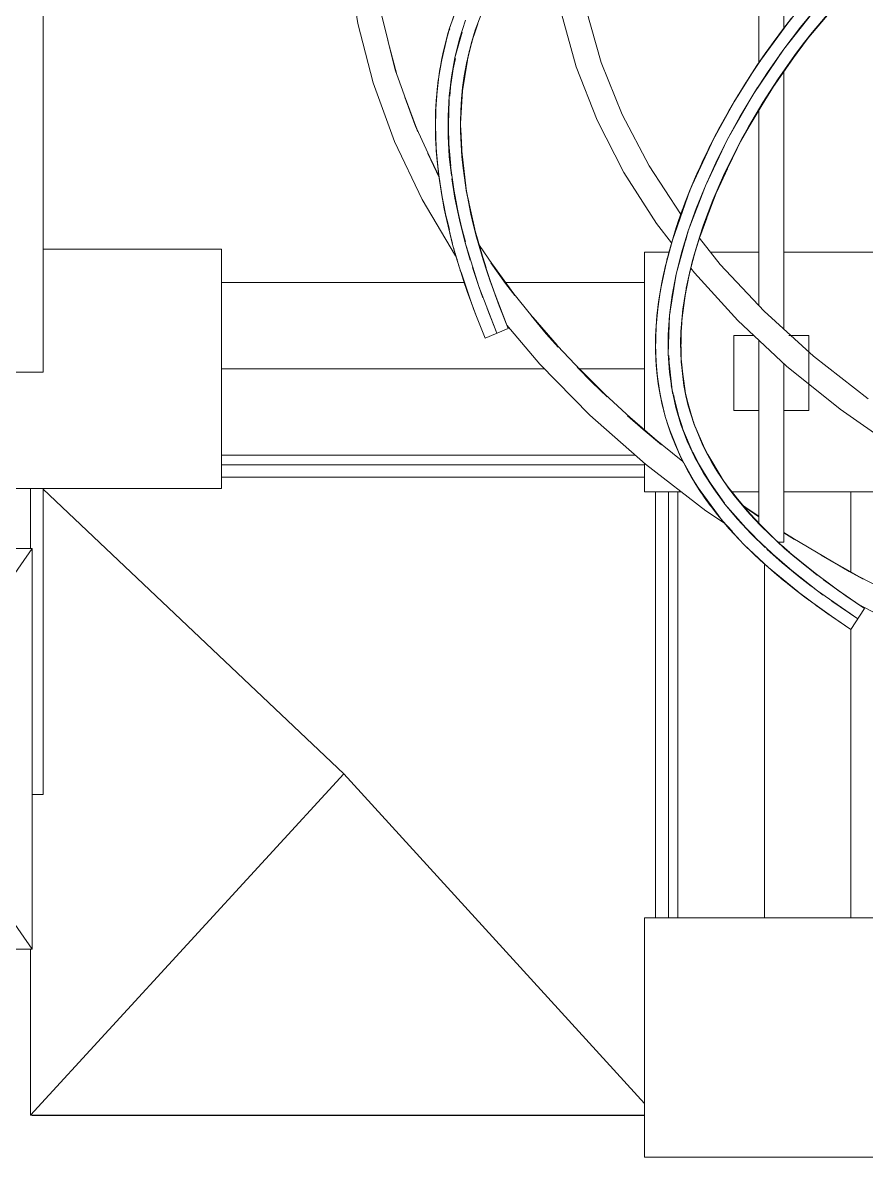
# Model space of a CAD drawing. Header units: inches. Extents: x -578 to 1873, y 397 to 1812.
# Drawn here: x 659.9 to 727.3, y 805.1 to 895.6 of the extents above; entities that cross this region are included whole.
import ezdxf

# ---------------------------------------------------------------- set-up
doc = ezdxf.new("R2010")
doc.units = ezdxf.units.IN
doc.header["$MEASUREMENT"] = 0
for name, color, linetype, lineweight in [('A-COLS', 52, 'Continuous', 9), ('A-FLOR-HRAL', 11, 'Continuous', 9), ('A-GENM', 13, 'Continuous', 9), ('A-ROOF', 132, 'Continuous', 13), ('A-WALL', 113, 'Continuous', 13)]:
    doc.layers.add(name, color=color, linetype=linetype, lineweight=lineweight)

# ---------------------------------------------------------------- blocks, each defined once
blk = doc.blocks.new('3D Cad File Example_dwg_Parapet Cap Bandstand - Parapet Cap Bandstand-1996151-_3D_-3524-Level 1')
at = {"layer": 'A-WALL'}
for p, q in [((-236.125, -302.025), (-236.125, -92.356)), ((-236.125, -302.025), (-249.75, -302.025)), ((-237.125, -316.1), (-237.125, -311.328)), ((-259.25, -316.1), (-237, -316.1)), ((-248.125, -332.1), (-237, -316.1)), ((-237, -348.1), (-237, -316.1)), ((-237, -348.1), (-248.125, -332.1)), ((-259.25, -348.1), (-237, -348.1))]:
    blk.add_line(p, q, dxfattribs=at)
blk = doc.blocks.new('3D Cad File Example_dwg_Railing - Balustrade Pier_23-1718559-_3D_-3544-Level 1')
at = {"layer": 'A-FLOR-HRAL'}
for p, q in [((9.556, 9.556), (-9.556, 9.556)), ((-9.556, 9.556), (-9.556, -9.556)), ((9.556, -9.556), (9.556, 9.556)), ((9.556, -9.556), (-9.556, -9.556))]:
    blk.add_line(p, q, dxfattribs=at)
blk = doc.blocks.new('3D Cad File Example_dwg_Railing - Railing-2111522-_3D_-3545-Level 1')
at = {"rotation": 270}
blk.add_blockref('3D Cad File Example_dwg_Railing - Balustrade Pier_23-1718559-_3D_-3544-Level 1', (-178.553, -355.149), dxfattribs=at)
blk = doc.blocks.new('3D Cad File Example_dwg_Railing - Balustrade Pier_23-1718561-_3D_-3549-Level 1')
at = {"layer": 'A-FLOR-HRAL'}
for p, q in [((-9.556, -4.622), (-9.556, 9.556)), ((-7.623, 9.556), (-9.556, 9.556)), ((-0.447, 9.556), (-4.288, 9.556)), ((9.556, 9.556), (1.553, 9.556)), ((9.556, -2.996), (9.556, 9.556)), ((9.556, -9.556), (9.556, -5.425)), ((-9.556, -9.556), (-9.556, -7.3)), ((-9.556, -9.556), (-6.633, -9.556)), ((-2.589, -9.556), (-0.447, -9.556)), ((1.553, -9.556), (9.556, -9.556))]:
    blk.add_line(p, q, dxfattribs=at)
blk = doc.blocks.new('3D Cad File Example_dwg_Railing - Railing-2111524-_3D_-3550-Level 1')
at = {"layer": 'A-FLOR-HRAL'}
for p, q in [((-185.453, -311.58), (-185.453, -345.593)), ((-171.653, -311.58), (-171.653, -317.974)), ((-178.553, -317.334), (-178.553, -345.593)), ((-171.653, -322.561), (-171.653, -345.593))]:
    blk.add_line(p, q, dxfattribs=at)
blk.add_blockref('3D Cad File Example_dwg_Railing - Balustrade Pier_23-1718561-_3D_-3549-Level 1', (-178.553, -302.023))
blk = doc.blocks.new('3D Cad File Example_dwg_Railing - Balustrade Pier_23-1718561-_3D_-V103-Level 1')
at = {"layer": 'A-FLOR-HRAL'}
for p, q in [((-9.556, -9.556), (-9.556, 9.556)), ((-0.254, 9.556), (-9.556, 9.556)), ((9.556, -9.556), (9.556, 4.696)), ((-9.556, -9.556), (9.556, -9.556))]:
    blk.add_line(p, q, dxfattribs=at)
blk = doc.blocks.new('3D Cad File Example_dwg_Railing - Railing-2111525-_3D_-3551-Level 1')
at = {"layer": 'A-FLOR-HRAL'}
for p, q in [((-221.872, -294.871), (-202.507, -294.871)), ((-199.208, -294.871), (-188.109, -294.871)), ((-221.872, -301.771), (-196.125, -301.771)), ((-193.318, -301.771), (-188.109, -301.771)), ((-221.872, -308.671), (-188.848, -308.671))]:
    blk.add_line(p, q, dxfattribs=at)
at = {"rotation": 89.99999999999987}
blk.add_blockref('3D Cad File Example_dwg_Railing - Balustrade Pier_23-1718561-_3D_-V103-Level 1', (-231.429, -301.771), dxfattribs=at)
blk = doc.blocks.new('3D Cad File Example_dwg_Pergola Post - Pergola Post - Rear-2220508-_3D_-3559-Level 1')
at = {"layer": 'A-COLS'}
for p, q in [((-1.552, 3), (-3, 3)), ((-3, 3), (-3, 1.684)), ((3, 3), (1.391, 3)), ((3, -3), (3, 3)), ((-3, -0.883), (-3, -3)), ((-1, -3), (-3, -3)), ((3, -3), (1, -3))]:
    blk.add_line(p, q, dxfattribs=at)
blk = doc.blocks.new('3D Cad File Example_dwg_AC_Bandstand Canopy - AC_Bandstand Canopy-1783121-_3D_-3560-Level 1')
at = {"layer": 'A-GENM'}
for p, q in [((-77, -9.98), (-77, 12.837)), ((-79, 11.822), (-79, -12.749)), ((-111.753, -4.807), (-111.012, -9.594)), ((-109.115, -8.891), (-108.009, -13.301)), ((-94.765, -8.738), (-93.567, -13.056)), ((-92.769, -8.498), (-91.573, -12.708)), ((-111.012, -9.594), (-109.781, -14.342)), ((-108.009, -13.301), (-108.611, -10.953)), ((-107.874, -13.681), (-108.598, -10.95)), ((-108.009, -13.301), (-106.462, -17.669)), ((-108.009, -13.301), (-107.871, -13.745)), ((-91.896, -17.314), (-93.567, -13.056)), ((-89.901, -16.867), (-91.573, -12.708)), ((-77, -33.998), (-77, -13.446)), ((-108.063, -19.03), (-109.781, -14.342)), ((-106.462, -17.669), (-107.252, -15.492)), ((-106.232, -18.169), (-107.197, -15.593)), ((-87.757, -20.955), (-89.901, -16.867)), ((-79, -16.54), (-79, -32.112)), ((-104.519, -21.889), (-106.462, -17.669)), ((-106.462, -17.669), (-106.217, -18.254)), ((-89.76, -21.489), (-91.896, -17.314)), ((-105.865, -23.639), (-108.063, -19.03)), ((-104.519, -21.892), (-105.424, -19.977)), ((-104.537, -21.751), (-105.334, -20.119)), ((-87.166, -25.561), (-89.76, -21.489)), ((-85.245, -24.799), (-87.757, -20.955)), ((-103.196, -28.147), (-105.865, -23.639)), ((-85.967, -27.12), (-87.166, -25.561)), ((-82.078, -28.832), (-83.73, -26.741)), ((-99.218, -30.347), (-101.289, -27.333)), ((-103.159, -28.199), (-103.196, -28.147)), ((-99.218, -30.347), (-100.377, -28.709)), ((-98.549, -31.173), (-100.234, -28.869)), ((-82.078, -28.832), (-78.566, -32.575)), ((-84.128, -29.509), (-84.42, -29.129)), ((-84.128, -29.509), (-80.66, -33.311)), ((-95.957, -34.372), (-99.218, -30.347)), ((-99.218, -30.347), (-98.478, -31.306)), ((-74.625, -36.157), (-78.566, -32.575)), ((-95.957, -34.372), (-97.173, -32.916)), ((-95.095, -35.288), (-97.014, -33.067)), ((-80.66, -33.311), (-76.777, -36.948)), ((-96.486, -36.783), (-99.097, -33.684)), ((-92.291, -38.266), (-95.957, -34.372)), ((-95.957, -34.372), (-94.998, -35.433)), ((-79.391, -34.5), (-81, -34.5)), ((-81, -34.5), (-81, -40.5)), ((-79, -34.866), (-79, -49.473)), ((-75, -34.5), (-76.448, -34.5)), ((-75, -34.5), (-75, -35.816)), ((-70.276, -39.556), (-74.625, -36.157)), ((-96.486, -36.783), (-92.474, -40.871)), ((-92.291, -38.266), (-93.492, -37.03)), ((-91.209, -39.263), (-93.362, -37.128)), ((-77, -51), (-77, -36.739)), ((-72.5, -40.4), (-76.777, -36.948)), ((-92.291, -38.266), (-88.231, -42.009)), ((-92.291, -38.266), (-91.087, -39.414)), ((-75, -38.383), (-75, -40.5)), ((-79, -40.5), (-81, -40.5)), ((-75, -40.5), (-77, -40.5)), ((-72.5, -40.4), (-67.85, -43.649)), ((-92.474, -40.871), (-88.046, -44.78)), ((-88.231, -42.009), (-89.463, -40.911)), ((-86.91, -43.074), (-89.287, -41.035)), ((-85.056, -44.568), (-88.231, -42.009)), ((-88.231, -42.009), (-86.761, -43.229)), ((-83.223, -48.491), (-88.046, -44.78)), ((-83.223, -48.491), (-81.736, -49.491)), ((-79, -48.976), (-80.222, -48.112)), ((-79, -48.976), (-80.122, -48.214)), ((-79, -48.922), (-79.957, -48.3)), ((-76.237, -50.719), (-77, -50.223)), ((-77, -50.269), (-71.784, -53.349)), ((-77, -50.269), (-76.143, -50.799)), ((-77.45, -51), (-77, -51)), ((-71.784, -53.349), (-74.056, -52.031)), ((-70.785, -53.866), (-73.858, -52.123)), ((-66.264, -56.211), (-71.784, -53.349)), ((-71.784, -53.349), (-70.659, -53.957)), ((-70.878, -56.072), (-66.597, -58.271))]:
    blk.add_line(p, q, dxfattribs=at)
blk = doc.blocks.new('3D Cad File Example_dwg_AC_Bandstand Canopy Rib Centerplane - AC_Bandstand Canopy Rib Centerplane-1775955-_3D_-3568-Level 1')
at = {"layer": 'A-GENM'}
for p, q in [((1.341, -234.001), (-0.084, -230.269)), ((1.341, -234.001), (-0.084, -230.269)), ((0.687, -232.244), (-0.084, -230.269)), ((1.341, -234.001), (1.017, -233.096)), ((1.341, -234.001), (2.456, -237.592)), ((1.341, -234.001), (1.844, -235.529)), ((2.023, -236.105), (2.456, -237.592)), ((2.892, -239.338), (2.413, -237.567)), ((3.246, -241.051), (2.456, -237.592)), ((2.892, -239.338), (2.456, -237.592)), ((2.892, -239.338), (2.775, -238.879)), ((3.312, -241.624), (2.892, -239.338)), ((2.99, -239.828), (2.892, -239.338)), ((2.892, -239.338), (3.246, -241.051)), ((3.246, -241.051), (3.287, -241.355)), ((3.494, -242.6), (3.246, -241.051)), ((3.293, -241.394), (3.698, -244.389)), ((3.53, -242.863), (3.698, -244.389)), ((3.59, -243.614), (3.793, -246.016)), ((3.72, -245.085), (3.698, -244.389)), ((3.698, -244.389), (3.793, -246.016)), ((3.775, -246.888), (3.724, -245.205)), ((3.753, -245.421), (3.793, -246.016)), ((3.718, -248.909), (3.793, -246.016)), ((3.789, -246.69), (3.793, -246.016)), ((3.798, -247.616), (3.793, -246.016)), ((3.798, -247.616), (3.784, -247.159)), ((3.798, -247.616), (3.709, -248.655)), ((3.711, -249.19), (3.798, -247.616)), ((3.597, -249.953), (3.254, -252.268)), ((3.711, -249.19), (3.53, -250.741)), ((3.663, -249.19), (3.541, -250.616)), ((3.638, -249.68), (3.598, -249.951)), ((3.53, -250.741), (3.254, -252.268)), ((3.217, -252.202), (3.47, -251.021)), ((3.366, -251.605), (3.254, -252.268)), ((2.679, -254.303), (3.254, -252.268)), ((2.881, -253.774), (3.254, -252.268)), ((3.139, -252.713), (3.254, -252.268)), ((2.881, -253.774), (3.032, -253.067)), ((2.409, -255.26), (2.881, -253.774)), ((2.881, -253.774), (2.736, -254.182))]:
    blk.add_line(p, q, dxfattribs=at)
blk = doc.blocks.new('3D Cad File Example_dwg_AC_Bandstand Canopy Rib Centerplane - AC_Bandstand Canopy Rib Centerplane-1775954-_3D_-3567-Level 1')
at = {"layer": 'A-GENM'}
for p, q in [((-25.695, -209.7), (-28.898, -207.474)), ((-26.837, -208.889), (-28.898, -207.474)), ((-25.695, -209.7), (-26.153, -209.364)), ((-22.857, -211.956), (-25.695, -209.7)), ((-24.23, -210.823), (-25.695, -209.7)), ((-24.23, -210.823), (-25.197, -210.092)), ((-22.085, -212.665), (-24.23, -210.823)), ((-22.857, -211.956), (-24.23, -210.823)), ((-22.857, -211.956), (-20.392, -214.261)), ((-21.653, -213.034), (-22.857, -211.956)), ((-21.51, -213.168), (-20.392, -214.261)), ((-21.147, -213.543), (-19.301, -215.437)), ((-20.392, -214.261), (-18.305, -216.633)), ((-20.392, -214.261), (-19.301, -215.437)), ((-19.356, -215.375), (-19.301, -215.437)), ((-18.305, -216.633), (-19.301, -215.437)), ((-18.305, -216.633), (-17.405, -217.85)), ((-18.256, -216.704), (-16.603, -219.091)), ((-17.405, -217.85), (-16.603, -219.091)), ((-17.405, -217.85), (-15.899, -220.358)), ((-16.603, -219.091), (-16.459, -219.373)), ((-16.603, -219.091), (-15.899, -220.358)), ((-16.382, -219.524), (-15.734, -220.791)), ((-15.899, -220.358), (-15.979, -220.207)), ((-15.899, -220.358), (-14.787, -222.98)), ((-15.899, -220.358), (-15.293, -221.653)), ((-15.899, -220.358), (-15.75, -220.671)), ((-15.589, -221.074), (-15.293, -221.653)), ((-15.089, -222.254), (-15.293, -221.653)), ((-14.787, -222.98), (-15.293, -221.653)), ((-14.565, -223.797), (-14.92, -222.753)), ((-14.787, -222.98), (-14.896, -222.698)), ((-14.778, -223.007), (-14.787, -222.98)), ((-14.077, -225.734), (-14.787, -222.98)), ((-14.381, -224.339), (-14.787, -222.98)), ((-14.381, -224.339), (-14.415, -224.24)), ((-14.381, -224.339), (-14.209, -225.301)), ((-14.077, -225.734), (-14.381, -224.339)), ((-14.077, -225.734), (-14.128, -225.475)), ((-14.077, -225.734), (-13.874, -227.166)), ((-14.077, -225.734), (-13.775, -228.639)), ((-14.077, -225.734), (-14.02, -226.11)), ((-14.04, -226.242), (-13.874, -227.166)), ((-13.874, -227.166), (-13.872, -227.247)), ((-13.874, -227.166), (-13.775, -228.639)), ((-13.843, -228.132), (-13.832, -228.483)), ((-13.887, -231.714), (-13.775, -228.639)), ((-13.785, -229.318), (-13.775, -228.639)), ((-13.779, -230.154), (-13.775, -228.639)), ((-13.791, -229.755), (-13.779, -230.154)), ((-13.887, -231.714), (-13.779, -230.154)), ((-13.821, -230.57), (-13.779, -230.154)), ((-13.887, -231.714), (-14.421, -234.977)), ((-14.101, -233.321), (-13.887, -231.714)), ((-13.887, -231.714), (-14.068, -232.822)), ((-13.922, -231.982), (-13.887, -231.714)), ((-13.852, -231.282), (-13.887, -231.714)), ((-14.101, -233.321), (-14.421, -234.977)), ((-14.101, -233.321), (-14.211, -233.818)), ((-14.101, -233.321), (-14.094, -233.255)), ((-15.378, -238.435), (-14.421, -234.977)), ((-14.847, -236.684), (-14.421, -234.977)), ((-15.378, -238.435), (-14.847, -236.684)), ((-15.378, -238.435), (-15.178, -237.713)), ((-16.74, -242.033), (-15.378, -238.435)), ((-16.01, -240.221), (-15.378, -238.435)), ((-15.378, -238.435), (-15.751, -239.478)), ((-15.378, -238.435), (-15.331, -238.286)), ((-16.01, -240.221), (-15.891, -239.86)), ((-16.74, -242.033), (-16.01, -240.221)), ((-16.078, -240.38), (-16.01, -240.221)), ((-16.74, -242.033), (-16.423, -241.255)), ((-16.74, -242.033), (-18.48, -245.7)), ((-17.564, -243.863), (-16.74, -242.033)), ((-16.74, -242.033), (-16.939, -242.475)), ((-17.564, -243.863), (-17.454, -243.604)), ((-17.564, -243.863), (-18.48, -245.7)), ((-17.564, -243.863), (-17.696, -244.115)), ((-18.48, -245.7), (-18.247, -245.232)), ((-20.608, -249.417), (-18.48, -245.7)), ((-19.485, -247.537), (-18.48, -245.7)), ((-19.002, -246.653), (-18.48, -245.7)), ((-19.485, -247.537), (-20.608, -249.417)), ((-19.485, -247.537), (-19.674, -247.841)), ((-19.38, -247.337), (-19.485, -247.537)), ((-20.051, -248.486), (-20.608, -249.417)), ((-20.608, -249.417), (-22.997, -252.95)), ((-20.608, -249.417), (-21.746, -251.171)), ((-20.608, -249.417), (-20.909, -249.88)), ((-22.997, -252.95), (-21.746, -251.171)), ((-22.041, -251.574), (-21.746, -251.171)), ((-21.688, -251.077), (-21.746, -251.171)), ((-22.997, -252.95), (-22.663, -252.476)), ((-25.722, -256.388), (-22.997, -252.95)), ((-24.323, -254.693), (-22.997, -252.95)), ((-22.997, -252.95), (-23.569, -253.705)), ((-25.722, -256.388), (-24.323, -254.693)), ((-25.722, -256.388), (-25.018, -255.532)), ((-25.722, -256.388), (-28.723, -259.605)), ((-25.722, -256.388), (-27.189, -258.029)), ((-25.8, -256.479), (-25.722, -256.388)), ((-27.189, -258.029), (-28.723, -259.605)), ((-31.977, -262.529), (-28.723, -259.605)), ((-30.32, -261.108), (-28.723, -259.605)), ((-29.141, -260.003), (-28.723, -259.605)), ((-28.507, -259.385), (-28.723, -259.605)), ((-31.977, -262.529), (-30.32, -261.108)), ((-31.977, -262.529), (-33.69, -263.858)), ((-31.436, -262.06), (-31.977, -262.529)), ((-32.832, -263.157), (-35.456, -265.086)), ((-35.456, -265.086), (-33.69, -263.858)), ((-35.456, -265.086), (-38.093, -266.62)), ((-37.275, -266.211), (-35.456, -265.086)), ((-37.275, -266.211), (-39.146, -267.233)), ((-37.465, -266.308), (-37.275, -266.211)), ((-37.275, -266.211), (-37.124, -266.111)), ((-43.05, -268.98), (-39.146, -267.233)), ((-41.071, -268.155), (-39.146, -267.233)), ((-39.146, -267.233), (-39.603, -267.458)), ((-43.05, -268.98), (-45.085, -269.711)), ((-43.05, -268.98), (-41.071, -268.155)), ((-42.95, -268.941), (-43.05, -268.98)), ((-45.085, -269.711), (-47.177, -270.351)), ((-51.532, -271.364), (-47.177, -270.351)), ((-49.325, -270.901), (-47.177, -270.351)), ((-47.177, -270.351), (-47.449, -270.424)), ((-46.564, -270.147), (-47.177, -270.351)), ((-47.124, -270.334), (-47.177, -270.351)), ((-74.168, -272.074), (-79.917, -271.5)), ((-79.917, -271.5), (-78.982, -271.598)), ((-56.125, -272.042), (-51.532, -271.364)), ((-51.532, -271.364), (-53.798, -271.744)), ((-51.532, -271.364), (-51.643, -271.383)), ((-51.532, -271.364), (-49.325, -270.901)), ((-49.325, -270.901), (-49.43, -270.92)), ((-49.224, -270.872), (-49.325, -270.901)), ((-74.168, -272.074), (-75.308, -271.975)), ((-74.168, -272.074), (-74.299, -272.061)), ((-74.168, -272.074), (-73.966, -272.086)), ((-74.168, -272.074), (-72.133, -272.219)), ((-70.679, -272.307), (-68.689, -272.406)), ((-68.864, -272.395), (-68.689, -272.406)), ((-68.689, -272.406), (-68.472, -272.409)), ((-68.689, -272.406), (-66.049, -272.475)), ((-66.575, -272.455), (-66.049, -272.475)), ((-64.938, -272.46), (-66.049, -272.475)), ((-65.894, -272.474), (-66.049, -272.475)), ((-63.473, -272.476), (-66.049, -272.475)), ((-63.635, -272.473), (-63.473, -272.476)), ((-61.274, -272.414), (-63.473, -272.476)), ((-63.281, -272.467), (-63.473, -272.476)), ((-60.665, -272.388), (-58.512, -272.262)), ((-58.512, -272.262), (-58.624, -272.267)), ((-58.599, -272.228), (-56.125, -272.042)), ((-56.125, -272.042), (-58.512, -272.262)), ((-58.512, -272.262), (-58.366, -272.246)), ((-56.125, -272.042), (-56.238, -272.054)), ((-56.125, -272.042), (-53.798, -271.744)), ((-56.125, -272.042), (-55.57, -271.969)), ((-53.85, -271.75), (-53.798, -271.744))]:
    blk.add_line(p, q, dxfattribs=at)
blk = doc.blocks.new('3D Cad File Example_dwg-2744-Level 1')
at = {"layer": 'A-ROOF'}
for p, q in [((-221.872, -310.419), (-188.109, -310.419)), ((-236.125, -311.366), (-212.125, -334.1)), ((-187.25, -345.593), (-187.25, -311.58)), ((-237.125, -361.35), (-212.125, -334.1)), ((-188.109, -360.408), (-212.125, -334.1)), ((-237.125, -348.1), (-237.125, -361.35)), ((-237.125, -361.35), (-188.109, -361.35))]:
    blk.add_line(p, q, dxfattribs=at)
at = {"layer": 'A-WALL'}
for p, q in [((-172.474, -272.281), (-175.447, -275.839)), ((-203.003, -272.679), (-203.675, -274.584)), ((-203.608, -274.371), (-203.265, -273.365)), ((-201.626, -274.742), (-200.946, -272.935)), ((-175.639, -272.872), (-177.104, -274.714)), ((-173.251, -273.153), (-174.737, -274.932)), ((-203.608, -274.371), (-203.654, -274.523)), ((-201.753, -275.191), (-201.429, -274.218)), ((-201.626, -274.742), (-201.302, -273.825)), ((-176.382, -273.786), (-179.14, -277.554)), ((-176.382, -273.786), (-177.104, -274.714)), ((-176.382, -273.786), (-176.926, -274.481)), ((-176.926, -274.481), (-176.835, -274.368)), ((-175.447, -275.839), (-174.071, -274.142)), ((-203.779, -274.931), (-204.378, -277.461)), ((-203.675, -274.584), (-204.184, -276.502)), ((-203.779, -274.931), (-204.184, -276.502)), ((-203.877, -275.275), (-204.111, -276.186)), ((-203.877, -275.275), (-204.002, -275.796)), ((-204.002, -275.796), (-203.877, -275.275)), ((-203.877, -275.275), (-203.982, -275.717)), ((-203.877, -275.275), (-203.779, -274.931)), ((-203.877, -275.275), (-203.817, -275.088)), ((-203.821, -275.099), (-203.877, -275.275)), ((-203.847, -275.173), (-203.877, -275.275)), ((-203.877, -275.275), (-203.858, -275.215)), ((-203.779, -274.931), (-203.675, -274.584)), ((-203.779, -274.931), (-203.669, -274.631)), ((-203.717, -274.742), (-203.779, -274.931)), ((-201.626, -274.742), (-202.145, -276.561)), ((-201.626, -274.742), (-201.905, -275.648)), ((-201.905, -275.648), (-201.773, -275.253)), ((-201.755, -275.197), (-201.795, -275.334)), ((-178.483, -276.598), (-177.104, -274.714)), ((-177.631, -275.415), (-177.366, -275.071)), ((-176.926, -274.481), (-176.979, -274.553)), ((-176.926, -274.481), (-176.887, -274.434)), ((-176.136, -276.758), (-174.737, -274.932)), ((-174.324, -274.454), (-175.447, -275.839)), ((-175.447, -275.839), (-174.737, -274.932)), ((-204.111, -276.186), (-204.157, -276.399)), ((-201.905, -275.648), (-202.358, -277.542)), ((-201.905, -275.648), (-202.145, -276.561)), ((-201.991, -276.02), (-202.065, -276.318)), ((-201.905, -275.648), (-202.007, -276.05)), ((-177.631, -275.415), (-178.313, -276.356)), ((-177.705, -275.535), (-178.313, -276.356)), ((-178.189, -276.196), (-178.313, -276.356)), ((-175.447, -275.839), (-178.072, -279.569)), ((-175.616, -276.078), (-178.072, -279.569)), ((-175.021, -275.329), (-176.379, -277.163)), ((-175.447, -275.839), (-176.136, -276.758)), ((-175.447, -275.839), (-175.585, -276.027)), ((-175.411, -275.793), (-175.447, -275.839)), ((-204.536, -278.429), (-204.184, -276.502)), ((-204.378, -277.461), (-204.184, -276.502)), ((-204.378, -277.513), (-204.316, -277.133)), ((-204.378, -277.461), (-204.316, -277.133)), ((-204.316, -277.133), (-204.353, -277.383)), ((-204.286, -276.981), (-204.316, -277.13)), ((-204.286, -276.981), (-204.316, -277.133)), ((-204.286, -276.981), (-204.306, -277.103)), ((-204.246, -276.81), (-204.297, -277.045)), ((-204.254, -276.849), (-204.286, -276.981)), ((-204.286, -276.981), (-204.254, -276.849)), ((-202.648, -279.572), (-202.258, -277.132)), ((-202.508, -278.39), (-202.145, -276.561)), ((-202.145, -276.561), (-202.358, -277.542)), ((-202.236, -277.03), (-202.26, -277.143)), ((-202.081, -276.338), (-202.153, -276.619)), ((-178.483, -276.598), (-179.775, -278.519)), ((-179.14, -277.554), (-178.483, -276.598)), ((-178.896, -277.197), (-178.726, -276.952)), ((-178.431, -276.527), (-178.313, -276.356)), ((-178.425, -276.519), (-178.313, -276.356)), ((-178.365, -276.436), (-178.313, -276.356)), ((-176.136, -276.758), (-177.449, -278.623)), ((-175.771, -276.282), (-176.196, -276.861)), ((-204.536, -278.429), (-204.378, -277.461)), ((-204.504, -278.232), (-204.472, -278.006)), ((-204.418, -277.702), (-204.472, -278.006)), ((-202.634, -279.302), (-202.358, -277.542)), ((-202.561, -278.835), (-202.358, -277.542)), ((-202.508, -278.39), (-202.358, -277.542)), ((-202.358, -277.542), (-202.294, -277.239)), ((-179.14, -277.554), (-180.972, -280.459)), ((-179.14, -277.554), (-179.833, -278.646)), ((-179.14, -277.554), (-179.775, -278.519)), ((-179.063, -277.44), (-179.201, -277.657)), ((-179.17, -277.607), (-179.063, -277.44)), ((-179.14, -277.554), (-179.063, -277.44)), ((-179.063, -277.44), (-178.866, -277.156)), ((-178.972, -277.306), (-179.003, -277.354)), ((-204.536, -278.429), (-204.741, -280.359)), ((-204.577, -278.724), (-204.664, -279.466)), ((-204.644, -279.28), (-204.536, -278.429)), ((-204.618, -279.072), (-204.601, -278.913)), ((-204.601, -278.913), (-204.609, -279.006)), ((-204.605, -278.974), (-204.601, -278.913)), ((-204.601, -278.913), (-204.569, -278.69)), ((-204.601, -278.913), (-204.577, -278.724)), ((-204.585, -278.817), (-204.601, -278.913)), ((-204.577, -278.724), (-204.586, -278.82)), ((-204.577, -278.724), (-204.563, -278.637)), ((-202.725, -280.224), (-202.508, -278.39)), ((-202.634, -279.302), (-202.508, -278.39)), ((-202.576, -278.934), (-202.561, -278.84)), ((-180.979, -280.47), (-179.775, -278.519)), ((-180.972, -280.459), (-179.775, -278.519)), ((-179.995, -278.875), (-180.223, -279.225)), ((-177.449, -278.623), (-178.673, -280.521)), ((-178.349, -280.018), (-177.411, -278.6)), ((-178.072, -279.569), (-177.291, -278.407)), ((-177.449, -278.623), (-178.072, -279.569)), ((-204.644, -279.28), (-204.79, -281.32)), ((-204.644, -279.28), (-204.741, -280.359)), ((-204.698, -279.826), (-204.707, -279.988)), ((-204.698, -279.826), (-204.675, -279.605)), ((-204.664, -279.466), (-204.691, -279.813)), ((-204.622, -279.184), (-204.664, -279.466)), ((-204.644, -279.28), (-204.664, -279.466)), ((-202.65, -279.591), (-202.799, -282.193)), ((-202.782, -281.137), (-202.634, -279.302)), ((-202.658, -279.599), (-202.782, -281.137)), ((-202.634, -279.302), (-202.725, -280.224)), ((-202.652, -279.624), (-202.639, -279.498)), ((-180.815, -280.194), (-180.223, -279.225)), ((-180.584, -279.83), (-180.815, -280.194)), ((-178.072, -279.569), (-180.343, -283.415)), ((-178.856, -280.897), (-177.69, -279.026)), ((-178.072, -279.569), (-178.673, -280.521)), ((-178.365, -280.03), (-178.072, -279.569)), ((-177.898, -279.32), (-177.984, -279.453)), ((-204.807, -282.288), (-204.741, -280.359)), ((-204.79, -281.32), (-204.741, -280.359)), ((-204.79, -281.32), (-204.764, -280.73)), ((-204.774, -281), (-204.764, -280.73)), ((-204.765, -280.824), (-204.764, -280.73)), ((-204.752, -280.585), (-204.764, -280.73)), ((-204.754, -280.625), (-204.764, -280.73)), ((-204.755, -280.634), (-204.764, -280.73)), ((-202.725, -280.224), (-202.806, -282.061)), ((-202.782, -281.137), (-202.725, -280.224)), ((-182.617, -283.444), (-180.972, -280.459)), ((-182.093, -282.446), (-180.979, -280.47)), ((-181.843, -282.031), (-180.972, -280.459)), ((-181.049, -280.595), (-181.383, -281.166)), ((-180.972, -280.459), (-180.979, -280.47)), ((-180.815, -280.194), (-180.972, -280.459)), ((-180.815, -280.194), (-180.874, -280.294)), ((-180.815, -280.194), (-180.874, -280.3)), ((-180.815, -280.194), (-180.872, -280.296)), ((-180.815, -280.194), (-180.862, -280.279)), ((-180.603, -279.861), (-180.815, -280.194)), ((-180.815, -280.194), (-180.61, -279.872)), ((-180.815, -280.194), (-180.701, -280.019)), ((-178.673, -280.521), (-179.809, -282.444)), ((-204.79, -281.32), (-204.807, -282.288)), ((-204.802, -281.767), (-204.794, -281.559)), ((-204.802, -281.767), (-204.799, -281.641)), ((-204.794, -281.546), (-204.799, -281.641)), ((-202.782, -281.137), (-202.806, -282.061)), ((-202.782, -281.137), (-202.801, -282.718)), ((-202.79, -281.543), (-202.782, -281.137)), ((-181.74, -281.82), (-181.383, -281.166)), ((-180.55, -283.832), (-178.952, -281.026)), ((-178.84, -280.821), (-180.343, -283.415)), ((-204.788, -283.353), (-204.807, -282.288)), ((-204.807, -282.288), (-204.745, -284.213)), ((-204.802, -281.767), (-204.797, -281.69)), ((-204.8, -281.863), (-204.802, -281.767)), ((-204.801, -281.949), (-204.802, -281.767)), ((-204.802, -281.767), (-204.8, -281.914)), ((-202.802, -282.816), (-202.806, -282.061)), ((-202.806, -282.061), (-202.761, -283.9)), ((-202.799, -281.978), (-202.797, -281.851)), ((-202.793, -282.59), (-202.794, -282.121)), ((-183.115, -284.442), (-182.093, -282.446)), ((-182.617, -283.444), (-182.093, -282.446)), ((-180.853, -284.387), (-179.809, -282.444)), ((-180.343, -283.415), (-179.809, -282.444)), ((-204.795, -283.134), (-204.796, -282.888)), ((-204.786, -283.315), (-204.795, -283.134)), ((-204.785, -283.298), (-204.795, -283.134)), ((-204.795, -283.134), (-204.788, -283.353)), ((-204.788, -283.353), (-204.785, -282.986)), ((-204.758, -283.814), (-204.788, -283.353)), ((-204.788, -283.353), (-204.745, -284.213)), ((-204.788, -283.353), (-204.671, -285.168)), ((-202.802, -282.816), (-202.761, -283.9)), ((-202.792, -282.636), (-202.682, -284.797)), ((-184.467, -287.46), (-182.617, -283.444)), ((-182.617, -283.444), (-183.115, -284.442)), ((-182.951, -284.107), (-182.508, -283.233)), ((-182.938, -284.115), (-182.617, -283.444)), ((-182.508, -283.233), (-182.617, -283.444)), ((-182.6, -283.423), (-182.508, -283.233)), ((-182.508, -283.233), (-182.404, -283.045)), ((-182.422, -283.078), (-182.508, -283.233)), ((-182.428, -283.089), (-182.508, -283.233)), ((-182.451, -283.123), (-182.507, -283.233)), ((-182.451, -283.123), (-182.378, -282.989)), ((-180.343, -283.415), (-182.242, -287.329)), ((-180.343, -283.415), (-180.853, -284.387)), ((-180.231, -283.234), (-180.472, -283.68)), ((-180.343, -283.415), (-180.436, -283.589)), ((-180.213, -283.196), (-180.241, -283.248)), ((-204.745, -284.213), (-204.671, -285.168)), ((-204.567, -286.13), (-204.745, -284.213)), ((-204.737, -284.346), (-204.744, -284.213)), ((-204.737, -284.346), (-204.739, -284.289)), ((-204.702, -284.766), (-204.737, -284.346)), ((-204.737, -284.346), (-204.671, -285.167)), ((-202.694, -284.814), (-202.761, -283.9)), ((-202.761, -283.9), (-202.599, -285.739)), ((-182.951, -284.107), (-183.032, -284.276)), ((-182.951, -284.107), (-182.996, -284.203)), ((-182.981, -284.173), (-182.951, -284.107)), ((-182.779, -283.769), (-182.951, -284.107)), ((-182.917, -284.046), (-182.951, -284.107)), ((-204.671, -285.167), (-204.687, -284.918)), ((-204.671, -285.167), (-204.681, -284.999)), ((-204.671, -285.167), (-204.638, -285.436)), ((-204.461, -286.924), (-204.671, -285.168)), ((-204.567, -286.13), (-204.671, -285.168)), ((-204.663, -285.25), (-204.67, -285.167)), ((-204.663, -285.25), (-204.654, -285.324)), ((-202.711, -284.4), (-202.357, -287.406)), ((-202.694, -284.814), (-202.599, -285.739)), ((-202.343, -287.515), (-202.652, -285.141)), ((-183.115, -284.442), (-184.041, -286.45)), ((-183.471, -285.215), (-183.876, -286.076)), ((-183.425, -285.089), (-183.644, -285.582)), ((-183.174, -284.57), (-183.425, -285.089)), ((-180.853, -284.387), (-181.803, -286.345)), ((-204.461, -286.924), (-204.567, -286.13)), ((-204.282, -288.04), (-204.567, -286.13)), ((-202.343, -287.515), (-202.599, -285.739)), ((-202.332, -287.577), (-202.599, -285.739)), ((-183.991, -286.342), (-183.876, -286.076)), ((-183.975, -286.307), (-183.876, -286.076)), ((-183.938, -286.226), (-183.876, -286.076)), ((-183.876, -286.076), (-183.663, -285.631)), ((-183.876, -286.076), (-183.691, -285.691)), ((-182.364, -287.652), (-181.507, -285.814)), ((-182.358, -287.639), (-181.507, -285.814)), ((-182.242, -287.329), (-181.564, -285.838)), ((-204.505, -286.551), (-204.461, -286.924)), ((-204.103, -288.986), (-204.461, -286.924)), ((-204.412, -287.252), (-204.461, -286.924)), ((-204.282, -288.04), (-204.461, -286.924)), ((-202.376, -287.275), (-202.405, -287.062)), ((-184.041, -286.45), (-184.865, -288.464)), ((-184.467, -287.46), (-184.041, -286.45)), ((-184.467, -287.46), (-184.19, -286.81)), ((-184.321, -287.106), (-184.183, -286.786)), ((-184.321, -287.106), (-184.281, -287.019)), ((-184.321, -287.106), (-184.301, -287.06)), ((-184.301, -287.06), (-184.319, -287.106)), ((-184.239, -286.921), (-184.301, -287.06)), ((-182.653, -288.308), (-181.803, -286.345)), ((-182.242, -287.329), (-181.803, -286.345)), ((-204.301, -287.928), (-204.412, -287.252)), ((-204.387, -287.386), (-204.412, -287.252)), ((-204.375, -287.46), (-204.412, -287.252)), ((-204.301, -287.928), (-204.136, -288.822)), ((-202.287, -287.782), (-202.377, -287.25)), ((-201.917, -289.586), (-202.343, -287.515)), ((-201.814, -290.039), (-202.343, -287.515)), ((-202.343, -287.515), (-202.332, -287.577)), ((-201.669, -290.62), (-202.34, -287.521)), ((-202.15, -288.451), (-202.34, -287.527)), ((-201.969, -289.413), (-202.332, -287.577)), ((-202.259, -287.948), (-202.267, -287.902)), ((-184.467, -287.46), (-185.897, -291.486)), ((-184.467, -287.46), (-184.865, -288.464)), ((-184.467, -287.46), (-184.625, -287.864)), ((-184.467, -287.46), (-184.533, -287.647)), ((-184.365, -287.218), (-184.321, -287.106)), ((-184.321, -287.106), (-184.361, -287.209)), ((-184.348, -287.177), (-184.321, -287.106)), ((-183.728, -291.25), (-182.242, -287.329)), ((-182.242, -287.329), (-182.653, -288.308)), ((-182.401, -287.705), (-182.242, -287.329)), ((-204.103, -288.986), (-204.282, -288.04)), ((-204.282, -288.04), (-203.9, -289.94)), ((-204.103, -288.986), (-204.182, -288.542)), ((-204.124, -288.877), (-204.136, -288.822)), ((-185.581, -290.478), (-184.865, -288.464)), ((-185.425, -290.013), (-185.013, -288.857)), ((-184.917, -288.612), (-185.013, -288.857)), ((-185.013, -288.857), (-184.927, -288.641)), ((-185.013, -288.857), (-184.947, -288.695)), ((-182.687, -288.437), (-183.728, -291.25)), ((-183.701, -291.248), (-182.785, -288.716)), ((-182.653, -288.308), (-183.397, -290.269)), ((-203.953, -289.704), (-204.103, -288.986)), ((-204.103, -288.986), (-203.9, -289.94)), ((-204.103, -288.986), (-203.693, -290.645)), ((-203.978, -289.576), (-203.953, -289.704)), ((-203.953, -289.704), (-203.968, -289.62)), ((-203.953, -289.704), (-203.934, -289.781)), ((-201.755, -290.324), (-201.969, -289.413)), ((-201.517, -291.246), (-201.969, -289.413)), ((-185.425, -290.013), (-185.076, -289.029)), ((-185.425, -290.013), (-185.272, -289.609)), ((-185.052, -288.966), (-185.076, -289.029)), ((-183.701, -291.248), (-183.152, -289.73)), ((-203.9, -289.94), (-203.431, -291.831)), ((-203.748, -290.593), (-203.821, -290.257)), ((-203.748, -290.593), (-203.527, -291.47)), ((-203.747, -290.557), (-203.527, -291.47)), ((-201.755, -290.324), (-201.517, -291.246)), ((-201.571, -290.975), (-201.714, -290.448)), ((-201.684, -290.568), (-200.696, -293.985)), ((-201.457, -291.412), (-201.65, -290.706)), ((-186.181, -292.483), (-185.581, -290.478)), ((-185.897, -291.486), (-185.581, -290.478)), ((-185.425, -290.013), (-185.539, -290.361)), ((-185.514, -290.291), (-185.425, -290.013)), ((-185.425, -290.013), (-185.465, -290.152)), ((-184.259, -293.038), (-183.397, -290.269)), ((-184.027, -292.218), (-183.397, -290.269)), ((-183.728, -291.25), (-183.397, -290.269)), ((-203.576, -291.248), (-203.527, -291.47)), ((-203.527, -291.47), (-203.49, -291.594)), ((-203.527, -291.47), (-203.49, -291.594)), ((-203.527, -291.47), (-203.453, -291.741)), ((-203.527, -291.47), (-203.461, -291.711)), ((-201.517, -291.246), (-200.987, -293.077)), ((-185.897, -291.486), (-186.403, -293.351)), ((-185.897, -291.486), (-186.403, -293.351)), ((-185.897, -291.486), (-186.181, -292.483)), ((-185.897, -291.486), (-185.771, -291.092)), ((-183.728, -291.25), (-184.259, -293.038)), ((-184.222, -292.956), (-183.728, -291.25)), ((-183.762, -291.357), (-183.728, -291.25)), ((-203.168, -292.769), (-203.431, -291.831)), ((-202.883, -293.714), (-203.431, -291.831)), ((-203.362, -292.079), (-203.31, -292.27)), ((-203.272, -292.398), (-203.21, -292.623)), ((-186.181, -292.483), (-186.655, -294.469)), ((-186.181, -292.483), (-186.403, -293.351)), ((-184.027, -292.218), (-184.536, -294.144)), ((-184.259, -293.038), (-184.027, -292.218)), ((-203.223, -292.548), (-203.168, -292.769)), ((-203.192, -292.682), (-203.21, -292.623)), ((-203.21, -292.623), (-203.168, -292.769)), ((-203.081, -293.034), (-203.168, -292.769)), ((-203.086, -293.018), (-203.168, -292.769)), ((-203.168, -292.769), (-202.883, -293.714)), ((-200.768, -293.707), (-201, -292.932)), ((-200.696, -293.985), (-200.987, -293.077)), ((-200.987, -293.077), (-200.384, -294.904)), ((-200.902, -293.331), (-200.883, -293.391)), ((-200.877, -293.371), (-200.328, -295.03)), ((-186.842, -295.455), (-186.403, -293.351)), ((-186.403, -293.351), (-186.655, -294.469)), ((-186.403, -293.351), (-186.447, -293.532)), ((-186.343, -293.118), (-186.299, -292.932)), ((-186.27, -292.831), (-186.299, -292.932)), ((-184.259, -293.038), (-184.742, -295.1)), ((-184.259, -293.038), (-184.536, -294.144)), ((-184.364, -293.442), (-184.259, -293.038)), ((-184.277, -293.164), (-184.121, -292.595)), ((-184.154, -292.696), (-184.127, -292.601)), ((-202.264, -295.588), (-202.883, -293.714)), ((-202.759, -294.106), (-202.819, -293.907)), ((-202.474, -294.975), (-202.759, -294.106)), ((-201.932, -296.517), (-202.741, -294.062)), ((-200.696, -293.985), (-200.384, -294.904)), ((-200.696, -293.985), (-199.909, -296.22)), ((-200.696, -293.985), (-200.677, -294.04)), ((-186.531, -293.898), (-186.601, -294.231)), ((-186.531, -293.898), (-186.447, -293.532)), ((-186.531, -293.898), (-186.454, -293.579)), ((-186.507, -293.813), (-186.531, -293.898)), ((-186.524, -293.907), (-186.447, -293.532)), ((-186.493, -293.764), (-186.447, -293.532)), ((-184.536, -294.144), (-184.912, -296.036)), ((-184.426, -293.705), (-184.742, -295.1)), ((-184.536, -294.144), (-184.742, -295.1)), ((-184.444, -293.794), (-184.685, -294.894)), ((-202.474, -294.975), (-202.612, -294.535)), ((-202.551, -294.718), (-202.474, -294.975)), ((-202.551, -294.718), (-202.474, -294.975)), ((-202.474, -294.975), (-202.368, -295.274)), ((-202.474, -294.975), (-202.334, -295.375)), ((-202.474, -294.975), (-202.368, -295.275)), ((-202.474, -294.975), (-202.172, -295.85)), ((-200.505, -294.539), (-200.398, -294.849)), ((-200.384, -294.904), (-199.909, -296.22)), ((-200.384, -294.904), (-199.717, -296.728)), ((-186.993, -296.427), (-186.655, -294.469)), ((-186.842, -295.455), (-186.626, -294.403)), ((-186.842, -295.455), (-186.655, -294.469)), ((-186.786, -295.161), (-186.731, -294.85)), ((-186.689, -294.651), (-186.731, -294.85)), ((-185.047, -296.97), (-184.742, -295.1)), ((-184.912, -296.036), (-184.742, -295.1)), ((-184.782, -295.309), (-184.742, -295.1)), ((-201.932, -296.517), (-202.264, -295.588)), ((-201.581, -297.454), (-202.264, -295.588)), ((-202.082, -296.097), (-202.172, -295.85)), ((-202.082, -296.097), (-202.017, -296.284)), ((-200.039, -295.847), (-198.992, -298.549)), ((-200.039, -295.847), (-199.895, -296.218)), ((-199.909, -296.22), (-199.966, -296.066)), ((-186.842, -295.455), (-187.123, -297.539)), ((-186.993, -296.427), (-186.842, -295.455)), ((-186.901, -295.808), (-186.945, -296.116)), ((-186.899, -295.798), (-186.925, -295.997)), ((-186.899, -295.798), (-186.908, -295.881)), ((-186.901, -295.808), (-186.869, -295.627)), ((-186.901, -295.808), (-186.883, -295.719)), ((-186.899, -295.798), (-186.901, -295.808)), ((-186.899, -295.798), (-186.842, -295.455)), ((-184.912, -296.036), (-185.146, -297.885)), ((-184.85, -295.726), (-185.118, -297.703)), ((-184.912, -296.036), (-185.047, -296.97)), ((-184.871, -295.83), (-184.949, -296.328)), ((-184.841, -295.708), (-184.78, -295.372)), ((-202.017, -296.284), (-202.05, -296.181)), ((-202.017, -296.284), (-202.035, -296.227)), ((-201.972, -296.399), (-202.017, -296.284)), ((-202.017, -296.284), (-201.979, -296.381)), ((-202.017, -296.284), (-201.938, -296.499)), ((-202.017, -296.284), (-201.932, -296.517)), ((-201.581, -297.454), (-201.932, -296.517)), ((-201.931, -296.517), (-201.797, -296.881)), ((-201.762, -296.975), (-201.826, -296.8)), ((-201.799, -296.87), (-201.762, -296.975)), ((-201.799, -296.87), (-201.762, -296.975)), ((-201.762, -296.975), (-201.797, -296.881)), ((-201.759, -296.979), (-201.797, -296.881)), ((-201.759, -296.979), (-201.797, -296.881)), ((-201.762, -296.975), (-201.53, -297.586)), ((-199.909, -296.22), (-199.717, -296.728)), ((-199.909, -296.22), (-198.992, -298.549)), ((-199.909, -296.22), (-198.992, -298.549)), ((-199.717, -296.728), (-198.992, -298.549)), ((-186.993, -296.427), (-187.188, -298.353)), ((-187.033, -296.734), (-187.135, -297.663)), ((-186.993, -296.427), (-187.123, -297.539)), ((-187.02, -296.738), (-187.123, -297.539)), ((-187.008, -296.558), (-187.033, -296.734)), ((-185.21, -298.792), (-185.039, -296.905)), ((-185.146, -297.885), (-185.047, -296.97)), ((-185.039, -296.905), (-185.059, -297.087)), ((-185.047, -296.97), (-185.039, -296.905)), ((-185, -296.654), (-185.039, -296.905)), ((-184.992, -296.671), (-184.919, -296.182)), ((-184.986, -296.623), (-184.939, -296.308)), ((-200.84, -299.313), (-201.581, -297.454)), ((-201.581, -297.454), (-200.84, -299.313)), ((-187.123, -297.539), (-187.23, -299.302)), ((-187.123, -297.539), (-187.23, -299.302)), ((-187.123, -297.539), (-187.188, -298.353)), ((-187.164, -298.092), (-187.123, -297.539)), ((-187.152, -297.898), (-187.135, -297.663)), ((-187.135, -297.663), (-187.152, -297.906)), ((-187.135, -297.663), (-187.138, -297.724)), ((-185.146, -297.885), (-185.236, -299.681)), ((-185.21, -298.792), (-185.146, -297.885)), ((-198.992, -298.549), (-200.84, -299.313)), ((-199.092, -298.29), (-198.992, -298.549)), ((-187.233, -300.237), (-187.188, -298.353)), ((-187.23, -299.302), (-187.188, -298.353)), ((-187.202, -298.589), (-187.23, -299.302)), ((-187.202, -298.589), (-187.212, -298.906)), ((-187.202, -298.589), (-187.193, -298.468)), ((-187.202, -298.589), (-187.193, -298.478)), ((-187.196, -298.536), (-187.202, -298.589)), ((-187.202, -298.589), (-187.201, -298.647)), ((-185.21, -298.792), (-185.236, -299.681)), ((-185.21, -298.792), (-185.217, -300.252)), ((-185.211, -300.408), (-185.156, -298.076)), ((-185.21, -298.792), (-185.189, -298.488)), ((-185.21, -298.792), (-185.192, -301.221)), ((-185.148, -298.113), (-185.177, -298.495)), ((-187.23, -299.452), (-187.235, -299.591)), ((-187.235, -299.591), (-187.23, -299.453)), ((-187.23, -299.507), (-187.235, -299.591)), ((-187.233, -300.023), (-187.235, -299.591)), ((-187.233, -300.237), (-187.23, -299.302)), ((-187.206, -301.047), (-187.23, -299.302)), ((-187.206, -301.047), (-187.23, -299.302)), ((-185.192, -301.221), (-185.236, -299.681)), ((-185.177, -301.42), (-185.236, -299.681)), ((-187.206, -301.047), (-187.233, -300.237)), ((-187.233, -300.237), (-187.127, -302.073)), ((-187.231, -300.378), (-187.231, -300.306)), ((-187.201, -301.123), (-187.231, -300.378)), ((-187.206, -301.047), (-187.017, -302.971)), ((-187.206, -301.047), (-187.15, -301.825)), ((-187.206, -301.047), (-187.127, -302.073)), ((-187.193, -301.258), (-187.201, -301.123)), ((-187.178, -301.408), (-187.193, -301.258)), ((-187.193, -301.258), (-187.15, -301.825)), ((-187.193, -301.258), (-187.178, -301.402)), ((-185.192, -301.221), (-185.203, -301.012)), ((-185.194, -300.911), (-185.191, -300.974)), ((-185.193, -300.961), (-185.005, -302.679)), ((-184.816, -303.911), (-185.192, -301.221)), ((-185.192, -301.221), (-185.177, -301.42)), ((-185.192, -301.221), (-185.002, -302.776)), ((-185.188, -301.098), (-185.177, -301.229)), ((-185.188, -301.099), (-185.165, -301.377)), ((-184.972, -303.097), (-185.177, -301.42)), ((-187.152, -301.75), (-187.15, -301.825)), ((-187.137, -301.939), (-187.15, -301.825)), ((-187.15, -301.825), (-187.142, -301.881)), ((-187.15, -301.825), (-187.138, -301.935)), ((-187.017, -302.971), (-187.127, -302.073)), ((-186.868, -303.855), (-187.127, -302.073)), ((-187.122, -302.126), (-187.125, -302.08)), ((-187.017, -302.971), (-187.092, -302.321)), ((-187.017, -302.971), (-186.919, -303.487)), ((-187.017, -302.971), (-186.686, -304.71)), ((-187.017, -302.971), (-186.868, -303.855)), ((-187.015, -302.971), (-187.008, -303.026)), ((-187.015, -302.978), (-187.008, -303.026)), ((-187.014, -302.976), (-187.008, -303.026)), ((-186.997, -303.09), (-187.008, -303.026)), ((-184.972, -303.097), (-184.624, -304.711)), ((-184.972, -303.097), (-184.816, -303.911)), ((-186.733, -304.507), (-186.875, -303.819)), ((-186.686, -304.71), (-186.868, -303.855)), ((-186.868, -303.855), (-186.461, -305.576)), ((-184.555, -304.877), (-184.864, -303.601)), ((-184.816, -303.911), (-184.854, -303.719)), ((-184.624, -304.711), (-184.816, -303.911)), ((-184.816, -303.911), (-184.181, -306.144)), ((-184.816, -303.911), (-184.559, -304.899)), ((-186.733, -304.507), (-186.757, -304.377)), ((-186.733, -304.507), (-186.756, -304.382)), ((-186.748, -304.396), (-186.702, -304.641)), ((-186.733, -304.507), (-186.709, -304.6)), ((-186.733, -304.507), (-186.717, -304.566)), ((-186.733, -304.507), (-186.702, -304.641)), ((-186.648, -304.837), (-186.702, -304.641)), ((-186.654, -304.806), (-186.702, -304.641)), ((-186.702, -304.641), (-186.686, -304.71)), ((-186.686, -304.71), (-186.461, -305.576)), ((-186.567, -305.167), (-186.496, -305.452)), ((-184.624, -304.711), (-184.138, -306.262)), ((-184.624, -304.711), (-184.181, -306.144)), ((-186.496, -305.452), (-186.476, -305.517)), ((-186.461, -305.576), (-186.204, -306.411)), ((-186.461, -305.576), (-185.911, -307.233)), ((-186.374, -305.857), (-186.259, -306.243)), ((-184.043, -306.485), (-184.265, -305.857)), ((-184.181, -306.144), (-184.262, -305.9)), ((-184.119, -306.273), (-184.242, -305.929)), ((-184.231, -305.966), (-184.118, -306.289)), ((-186.259, -306.243), (-186.287, -306.139)), ((-186.284, -306.15), (-186.259, -306.243)), ((-186.259, -306.243), (-186.226, -306.34)), ((-186.259, -306.243), (-186.229, -306.33)), ((-186.039, -306.888), (-186.204, -306.411)), ((-185.239, -308.797), (-186.204, -306.411)), ((-186.204, -306.411), (-185.911, -307.233)), ((-186.149, -306.566), (-186.039, -306.888)), ((-186.039, -306.888), (-186.062, -306.808)), ((-186.011, -306.952), (-186.039, -306.888)), ((-186.011, -306.952), (-186.039, -306.888)), ((-186.039, -306.888), (-186.006, -306.966)), ((-186.024, -306.923), (-185.989, -307.023)), ((-183.222, -308.347), (-184.181, -306.144)), ((-184.138, -306.262), (-184.181, -306.144)), ((-184.181, -306.144), (-184.077, -306.419)), ((-183.522, -307.751), (-184.138, -306.262)), ((-185.989, -307.023), (-185.962, -307.089)), ((-185.239, -308.797), (-185.911, -307.233)), ((-185.226, -308.823), (-185.911, -307.233)), ((-185.668, -307.797), (-185.364, -308.531)), ((-182.482, -309.69), (-183.522, -307.751)), ((-183.522, -307.751), (-183.169, -308.469)), ((-183.522, -307.751), (-182.783, -309.179)), ((-185.377, -308.468), (-185.239, -308.797)), ((-185.27, -308.726), (-185.364, -308.531)), ((-185.011, -309.258), (-185.239, -308.797)), ((-183.973, -311.08), (-185.239, -308.797)), ((-185.239, -308.797), (-185.226, -308.823)), ((-184.418, -310.346), (-185.226, -308.823)), ((-182.482, -309.69), (-183.169, -308.469)), ((-183.057, -308.617), (-181.919, -310.534)), ((-183.057, -308.617), (-181.919, -310.533)), ((-221.872, -309.419), (-188.109, -309.419)), ((-185.011, -309.258), (-185.081, -309.097)), ((-185.011, -309.258), (-185.047, -309.175)), ((-185.011, -309.258), (-185.042, -309.196)), ((-185.038, -309.194), (-185.011, -309.258)), ((-184.88, -309.475), (-185.011, -309.258)), ((-185.011, -309.258), (-184.629, -309.975)), ((-185.011, -309.258), (-184.834, -309.564)), ((-185.011, -309.258), (-184.834, -309.564)), ((-185.011, -309.258), (-184.784, -309.656)), ((-182.482, -309.69), (-182.783, -309.179)), ((-182.783, -309.179), (-181.93, -310.55)), ((-182.2, -310.122), (-182.482, -309.69)), ((-181.467, -311.211), (-182.482, -309.69)), ((-182.482, -309.69), (-181.93, -310.55)), ((-184.512, -310.17), (-184.629, -309.975)), ((-183.973, -311.08), (-184.418, -310.346)), ((-184.418, -310.346), (-183.497, -311.803)), ((-182.003, -310.426), (-182.1, -310.277)), ((-181.467, -311.211), (-181.93, -310.55)), ((-180.973, -311.866), (-181.93, -310.55)), ((-236.125, -311.328), (-236.125, -335.75)), ((-184.143, -310.782), (-183.973, -311.08)), ((-183.75, -311.425), (-183.973, -311.08)), ((-183.973, -311.08), (-181.929, -313.865)), ((-183.973, -311.08), (-183.497, -311.803)), ((-183.748, -311.425), (-183.794, -311.357)), ((-183.785, -311.364), (-183.75, -311.425)), ((-183.785, -311.364), (-183.75, -311.425)), ((-183.594, -311.655), (-183.75, -311.425)), ((-181.644, -310.944), (-180.773, -312.048)), ((-181.535, -311.115), (-181.467, -311.211)), ((-181.533, -311.096), (-181.222, -311.506)), ((-181.533, -311.096), (-181.138, -311.617)), ((-179.367, -313.743), (-181.467, -311.211)), ((-181.467, -311.211), (-180.973, -311.866)), ((-181.467, -311.211), (-181.248, -311.494)), ((-181.328, -311.378), (-179.49, -313.594)), ((-186.2, -311.58), (-186.2, -345.593)), ((-182.473, -313.195), (-183.497, -311.803)), ((-183.344, -312.023), (-183.458, -311.856)), ((-183.344, -312.023), (-183.453, -311.863)), ((-183.344, -312.023), (-183.387, -311.951)), ((-183.218, -312.182), (-183.344, -312.023)), ((-182.868, -312.68), (-183.344, -312.023)), ((-182.784, -312.772), (-183.344, -312.023)), ((-181.195, -311.561), (-180.984, -311.834)), ((-180.973, -311.866), (-179.922, -313.132)), ((-182.868, -312.68), (-182.65, -312.955)), ((-181.929, -313.865), (-182.473, -313.195)), ((-181.358, -314.528), (-182.473, -313.195)), ((-182.308, -313.399), (-182.376, -313.317)), ((-182.376, -313.317), (-182.335, -313.365)), ((-182.376, -313.317), (-181.929, -313.865)), ((-179.367, -313.743), (-179.922, -313.132)), ((-178.784, -314.351), (-179.922, -313.132)), ((-178.77, -314.321), (-179.894, -313.108)), ((-181.644, -314.186), (-181.929, -313.865)), ((-181.358, -314.528), (-181.929, -313.865)), ((-181.929, -313.865), (-181.102, -314.748)), ((-178.595, -314.491), (-179.584, -313.481)), ((-179.539, -313.535), (-179.003, -314.096)), ((-176.936, -316.098), (-179.367, -313.743)), ((-179.367, -313.743), (-178.784, -314.351)), ((-176.936, -316.098), (-179.205, -313.9)), ((-181.358, -314.528), (-180.159, -315.805)), ((-181.33, -314.559), (-180.807, -315.131)), ((-181.33, -314.559), (-180.998, -314.921)), ((-180.807, -315.131), (-181.078, -314.825)), ((-180.996, -314.913), (-180.807, -315.131)), ((-180.807, -315.131), (-180.48, -315.463)), ((-180.433, -315.513), (-180.777, -315.164)), ((-178.784, -314.351), (-177.567, -315.528)), ((-179.828, -316.135), (-180.159, -315.805)), ((-178.886, -317.032), (-180.159, -315.805)), ((-176.936, -316.098), (-177.567, -315.528)), ((-177.567, -315.528), (-176.279, -316.665)), ((-177.22, -315.834), (-177.525, -315.552)), ((-176.772, -316.229), (-177.28, -315.766)), ((-177.191, -315.851), (-176.532, -316.427)), ((-176.936, -316.098), (-177.077, -315.967)), ((-179.828, -316.135), (-178.228, -317.625)), ((-179.828, -316.135), (-179.535, -316.421)), ((-179.828, -316.135), (-178.886, -317.032)), ((-179.67, -316.285), (-179.535, -316.421)), ((-179.626, -316.333), (-179.535, -316.419)), ((-179.625, -316.325), (-179.535, -316.421)), ((-179.031, -316.898), (-179.535, -316.421)), ((-179.282, -316.655), (-179.535, -316.421)), ((-179.375, -316.567), (-179.535, -316.421)), ((-179.285, -316.657), (-179.031, -316.898)), ((-179.09, -316.838), (-179.031, -316.898)), ((-179.011, -316.915), (-179.031, -316.898)), ((-179.031, -316.898), (-178.415, -317.459)), ((-179.031, -316.898), (-178.964, -316.958)), ((-176.888, -316.139), (-176.936, -316.098)), ((-176.936, -316.098), (-174.495, -318.09)), ((-176.936, -316.098), (-176.279, -316.665)), ((-176.279, -316.665), (-174.928, -317.767)), ((-178.228, -317.625), (-178.886, -317.032)), ((-177.547, -318.213), (-178.886, -317.032)), ((-178.228, -317.625), (-178.802, -317.096)), ((-178.415, -317.459), (-178.351, -317.514)), ((-175.885, -319.536), (-178.228, -317.625)), ((-178.228, -317.625), (-177.833, -317.969)), ((-178.228, -317.625), (-177.547, -318.213)), ((-177.929, -317.883), (-177.833, -317.969)), ((-175.548, -317.244), (-174.54, -318.057)), ((-175.532, -317.249), (-174.224, -318.292)), ((-174.334, -318.226), (-174.928, -317.767)), ((-174.928, -317.767), (-172.714, -319.418)), ((-174.928, -317.767), (-173.52, -318.836)), ((-177.833, -317.969), (-177.896, -317.911)), ((-177.749, -318.039), (-177.833, -317.969)), ((-176.148, -319.352), (-177.547, -318.213)), ((-177.381, -318.348), (-177.208, -318.497)), ((-177.208, -318.495), (-177.149, -318.546)), ((-176.503, -319.072), (-177.208, -318.497)), ((-177.149, -318.546), (-177.208, -318.497)), ((-177.208, -318.497), (-176.91, -318.732)), ((-176.503, -319.072), (-177.037, -318.629)), ((-173.821, -318.606), (-172.714, -319.418)), ((-173.62, -318.749), (-172.576, -319.509)), ((-176.503, -319.072), (-176.678, -318.921)), ((-176.283, -319.242), (-176.503, -319.072)), ((-176.503, -319.072), (-176.379, -319.166)), ((-176.503, -319.072), (-176.309, -319.221)), ((-175.432, -319.905), (-176.148, -319.352)), ((-174.695, -320.455), (-176.148, -319.352)), ((-175.922, -319.527), (-175.838, -319.594)), ((-175.169, -320.103), (-175.838, -319.594)), ((-175.432, -319.905), (-175.75, -319.658)), ((-172.714, -319.418), (-173.52, -318.836)), ((-173.52, -318.836), (-172.06, -319.876)), ((-172.806, -319.345), (-172.991, -319.212)), ((-170.554, -320.89), (-172.714, -319.418)), ((-172.555, -319.53), (-172.714, -319.418)), ((-172.714, -319.418), (-172.06, -319.876)), ((-175.432, -319.905), (-175.595, -319.772)), ((-175.432, -319.905), (-175.109, -320.143)), ((-175.432, -319.905), (-175.163, -320.1)), ((-175.432, -319.905), (-174.695, -320.455)), ((-175.245, -320.044), (-175.169, -320.103)), ((-175.219, -320.064), (-175.169, -320.103)), ((-175.006, -320.223), (-175.169, -320.103)), ((-175.169, -320.103), (-175.125, -320.134)), ((-175.169, -320.103), (-174.483, -320.61)), ((-173.667, -321.193), (-174.695, -320.455)), ((-173.194, -321.523), (-174.695, -320.455)), ((-170.554, -320.89), (-172.06, -319.876)), ((-172.06, -319.876), (-170.554, -320.89)), ((-170.554, -320.89), (-171.905, -319.976)), ((-174.349, -320.705), (-174.483, -320.61)), ((-174.157, -320.845), (-174.423, -320.65)), ((-174.363, -320.694), (-174.157, -320.845)), ((-174.261, -320.767), (-174.157, -320.845)), ((-174.157, -320.845), (-174.042, -320.924)), ((-174.157, -320.845), (-173.867, -321.05)), ((-174.157, -320.845), (-174.042, -320.924)), ((-173.667, -321.193), (-171.65, -322.562)), ((-173.667, -321.193), (-171.65, -322.562)), ((-173.667, -321.193), (-173.376, -321.397)), ((-173.667, -321.193), (-173.194, -321.523)), ((-173.194, -321.522), (-173.268, -321.473)), ((-173.268, -321.473), (-173.194, -321.522)), ((-170.554, -320.89), (-171.65, -322.562)), ((-170.832, -320.695), (-170.554, -320.89)), ((-170.832, -320.695), (-170.554, -320.89)), ((-171.65, -322.562), (-173.194, -321.523)), ((-173.087, -321.597), (-173.18, -321.532)), ((-236.125, -335.75), (-237, -335.75)), ((-237, -361.375), (-188.109, -361.375))]:
    blk.add_line(p, q, dxfattribs=at)
for name, p in [('3D Cad File Example_dwg_Parapet Cap Bandstand - Parapet Cap Bandstand-1996151-_3D_-3524-Level 1', (0, 0)), ('3D Cad File Example_dwg_AC_Bandstand Canopy - AC_Bandstand Canopy-1783121-_3D_-3560-Level 1', (-100, -264.6)), ('3D Cad File Example_dwg_Railing - Railing-2111525-_3D_-3551-Level 1', (0, 0)), ('3D Cad File Example_dwg_Railing - Railing-2111524-_3D_-3550-Level 1', (0, 0)), ('3D Cad File Example_dwg_Pergola Post - Pergola Post - Rear-2220508-_3D_-3559-Level 1', (-178, -302.1)), ('3D Cad File Example_dwg_Railing - Railing-2111522-_3D_-3545-Level 1', (0, 0))]:
    blk.add_blockref(name, p)
at = {"rotation": 180}
for name in ['3D Cad File Example_dwg_AC_Bandstand Canopy Rib Centerplane - AC_Bandstand Canopy Rib Centerplane-1775955-_3D_-3568-Level 1', '3D Cad File Example_dwg_AC_Bandstand Canopy Rib Centerplane - AC_Bandstand Canopy Rib Centerplane-1775954-_3D_-3567-Level 1']:
    blk.add_blockref(name, (-200, -529.2), dxfattribs=at)

msp = doc.modelspace()

# ---------------------------------------------------------------- block references
at = {"layer": 'A-WALL', "color": 30, "lineweight": 9}
msp.add_blockref('3D Cad File Example_dwg-2744-Level 1', (897.689, 1169.788), dxfattribs=at)

doc.saveas('drawing.dxf')
